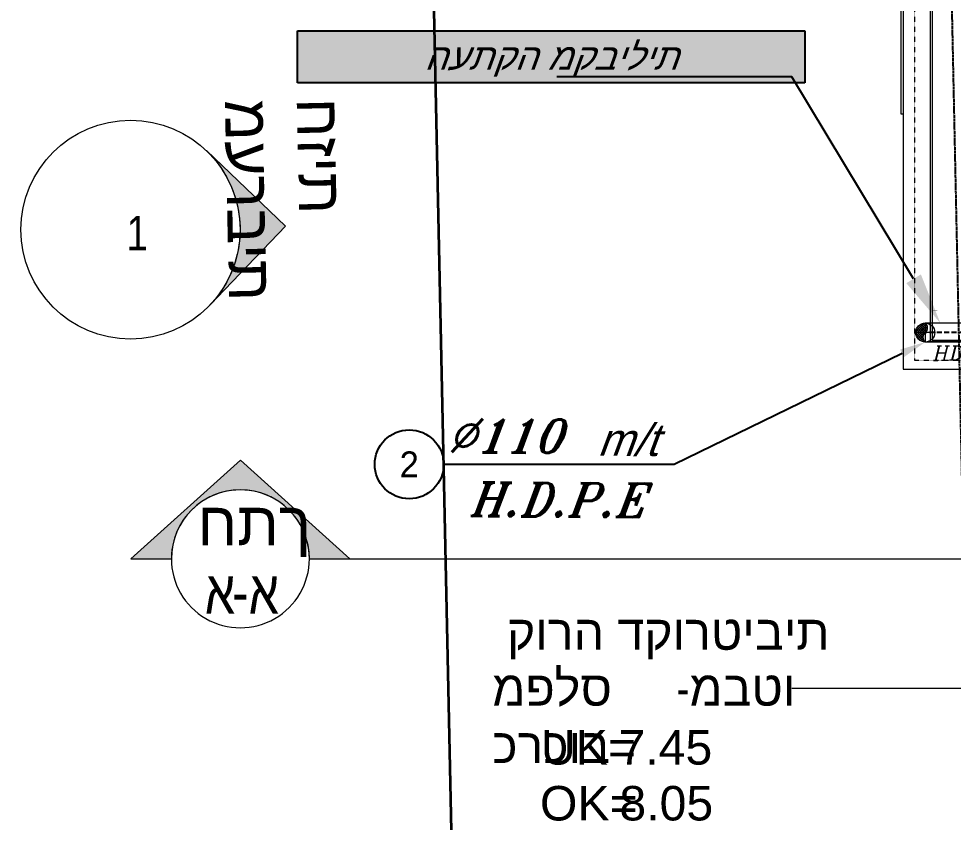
# Model space of a CAD drawing. Header units: centimetres. Extents: x 14435 to 32127, y -4289 to 2500.
# Drawn here: x 17756 to 18298, y -999 to -533 of the extents above; entities that cross this region are included whole.
import ezdxf
from ezdxf import colors
from ezdxf.entities.mleader import LeaderData, LeaderLine
from ezdxf.enums import TextEntityAlignment as Align
from ezdxf.math import Vec2, Vec3

# ---------------------------------------------------------------- set-up
doc = ezdxf.new("R2010")
doc.units = ezdxf.units.CM
doc.linetypes.add('Dash Tiny', pattern=[0.12, 0.06, -0.06])
doc.linetypes.add('Hidden', pattern=[0.7143750000000001, 0.4762500000000001, -0.238125])
for name, color, linetype in [('A', 251, 'Continuous'), ('biov 110', 252, 'Continuous'), ('biov center', 130, 'Hidden'), ('BIUV', 4, 'Continuous'), ('BLACK', 250, 'Continuous'), ('hot water', 1, 'Continuous'), ('num of plumbing', 250, 'Continuous')]:
    doc.layers.add(name, color=color, linetype=linetype)
for name, color, linetype, lineweight in [('A-DETL', 7, 'Continuous', 5), ('A-FLOR', 7, 'Continuous', 13), ('A-FLOR-HRAL', 7, 'Continuous', 5), ('A-GLAZ', 7, 'Continuous', 13), ('G-ANNO-TEXT', 7, 'Continuous', 5)]:
    doc.layers.add(name, color=color, linetype=linetype, lineweight=lineweight)
doc.layers.add('G-ANNO-SYMB', color=240, linetype='Continuous', lineweight=5, true_color=0xff2227)
doc.styles.add('Arial_1', font='arial.ttf', dxfattribs={"height": 99.98759429865731})
doc.styles.add('Arial_3', font='arial.ttf', dxfattribs={"height": 14.99999999999999})
doc.styles.add('italic1', font='italic.shx', dxfattribs={"height": 30})
doc.styles.add('MUR', font='MIRYL', dxfattribs={"oblique": 20})
doc.styles.add('RUM', font='ROMANT', dxfattribs={"oblique": 20})

# ---------------------------------------------------------------- blocks, each defined once
blk = doc.blocks.new('חלון חד כנפי - שירותים מרתף-907261-קומה א - Dependent 1')
at = {"layer": 'A-GLAZ'}
for p, q in [((-33.0000000000008, 12.8000000000002), (-33.0000000000008, 14.00000000010141)), ((-33.0000000000008, 14.00000000010141), (32.99999999999918, 14.00000000010141)), ((32.99999999999918, 14.00000000010141), (32.99999999999918, 12.8000000000002))]:
    blk.add_line(p, q, dxfattribs=at)
blk = doc.blocks.new('Railing - Railing-956124-קומה א - Dependent 1')
at = {"layer": 'A-FLOR-HRAL'}
for p, q in [((-565.4557823265847, -2200.242478850693), (-565.4557823265836, -1633.975640976254)), ((-564.4557823265836, -1634.975640976254), (-564.4557823265844, -2199.242478850693)), ((-564.4557823265844, -2199.242478850694), (-492.7920591681647, -2199.242478850694)), ((-492.7920591681647, -2200.242478850693), (-565.4557823265847, -2200.242478850693))]:
    blk.add_line(p, q, dxfattribs=at)
blk = doc.blocks.new('Section - ISH-SEC HEAD-234540-קומה א - Dependent 1')
at = {"layer": 'G-ANNO-SYMB'}
h = blk.add_hatch(color=7, dxfattribs=at)
edge = h.paths.add_edge_path(flags=0)
edge.add_line((0.0347066410884113, 2.6e-15), (-0.2000000000000011, 3.3e-15))
edge.add_arc((-0.6000000000000011, 4.6e-15), 0.3999999999999997, 5.916e-13, 180.0000000000002)
edge.add_line((-1.000000000000001, 3.3e-15), (-1.234706641088409, 2.6e-15))
edge.add_line((-1.234706641088409, 2.5e-15), (-0.5999999999999992, 0.5714924265787072))
edge.add_line((-0.5999999999999993, 0.5714924265787072), (0.0347066410884114, 2.6e-15))
at = {"layer": 'G-ANNO-SYMB', "color": 7}
for p, q in [((-0.5999999999999992, 0.5714924265787072), (-1.234706641088409, 2.5e-15)), ((0.0347066410884114, 2.6e-15), (-0.5999999999999993, 0.5714924265787072)), ((-1.234706641088409, 2.6e-15), (-1.000000000000001, 3.3e-15)), ((-0.2000000000000011, 3.3e-15), (0.0347066410884113, 2.6e-15))]:
    blk.add_line(p, q, dxfattribs=at)
for centre, radius, start, end in [((-0.6000000000000011, 4.6e-15), 0.4000000000000005, 359.9999999999996, 179.9999999999999), ((-0.6000000000000011, 4.6e-15), 0.3999999999999997, 5.916e-13, 180.0000000000002), ((-0.6000000000000013, 2.7e-15), 0.4000000000000002, 179.9999999999998, 1.527e-13)]:
    blk.add_arc(centre, radius, start, end, dxfattribs=at)
blk = doc.blocks.new('Elevation - שם מבט-109781-קומה א - Dependent 1')
at = {"layer": 'G-ANNO-SYMB', "color": 7}
blk.add_circle((0, 0), 0.6350000000000005, dxfattribs=at)
blk = doc.blocks.new('Elevation - שם מבט-109699-קומה א - Dependent 1')
at = {"layer": 'G-ANNO-SYMB'}
h = blk.add_hatch(color=7, dxfattribs=at)
edge = h.paths.add_edge_path(flags=0)
edge.add_line((-6.3e-15, 0.8980256121069118), (0.4490128060534541, 0.4490128060534495))
edge.add_arc((-7.8e-15, -1.04e-14), 0.6350000000000039, 45.00000000000022, 135.0000000000003)
edge.add_line((-0.4490128060534681, 0.4490128060534509), (-6.3e-15, 0.8980256121069118))
at = {"layer": 'G-ANNO-SYMB', "color": 7}
for p, q in [((-1.1e-15, 0.8980256121069096), (-0.4490128060534591, 0.4490128060534541)), ((-6.3e-15, 0.8980256121069118), (-0.4490128060534681, 0.4490128060534509)), ((0.4490128060534535, 0.4490128060534541), (-1e-15, 0.8980256121069095)), ((0.4490128060534541, 0.4490128060534495), (-6.3e-15, 0.8980256121069118))]:
    blk.add_line(p, q, dxfattribs=at)
blk.add_arc((-7.8e-15, -1.04e-14), 0.6350000000000039, 45.00000000000022, 135.0000000000003, dxfattribs=at)
blk = doc.blocks.new('alef')
at = {"layer": 'A-DETL', "color": 176, "lineweight": 35, "true_color": 0x000080}
blk.add_line((50748.00000006415, -12981.58304962704), (50700.31972184541, -10730.06882044347), dxfattribs=at)
at = {"layer": 'A-DETL', "color": 7, "linetype": 'Dash Tiny'}
for p, q in [((50997.71764101308, -11815.89513070557), (50997.71764101308, -11231.1610726161)), ((51079.37209378877, -11815.89513070557), (50997.71764101308, -11815.89513070557))]:
    blk.add_line(p, q, dxfattribs=at)
at = {"layer": 'A-DETL', "color": 1, "linetype": 'Hidden', "lineweight": 25, "true_color": 0xff0000}
blk.add_line((51011.37873339833, -11249.1110976817), (51042.07147049783, -12698.4552901681), dxfattribs=at)
at = {"layer": 'A-FLOR'}
for p, q in [((50990.91764101308, -11224.89423474167), (50990.91764101308, -11820.89513070557)), ((50990.91764101308, -11820.89513070557), (51079.3813641715, -11820.89513070557))]:
    blk.add_line(p, q, dxfattribs=at)
at = {"layer": 'G-ANNO-SYMB', "color": 7}
blk.add_line((50666.69206241415, -11931.00278605332), (52957.73366784742, -11931.00278605333), dxfattribs=at)
at = {"layer": 'G-ANNO-TEXT'}
for p, q in [((50926.37911294263, -12006.19022449083), (50926.29727623875, -12006.19022449083)), ((51064.46440953861, -12006.19022449083), (50926.37911294263, -12006.19022449083))]:
    blk.add_line(p, q, dxfattribs=at)
at = {"layer": 'A-FLOR-HRAL'}
blk.add_blockref('Railing - Railing-956124-קומה א - Dependent 1', (51572.17342333967, -9604.918593765411), dxfattribs=at)
at = {"layer": 'A-GLAZ', "rotation": 89.99999999999991}
blk.add_blockref('חלון חד כנפי - שירותים מרתף-907261-קומה א - Dependent 1', (51003.71764101308, -11640.01914483478), dxfattribs=at)
at = {"layer": 'G-ANNO-SYMB', "color": 7, "xscale": 99.99999999999994, "yscale": 99.99999999999994, "zscale": 99.99999999999994, "rotation": 1.213170407167548}
blk.add_blockref('Elevation - שם מבט-109781-קומה א - Dependent 1', (50543.03004604193, -11740.02825355228), dxfattribs=at)
at = {"layer": 'G-ANNO-SYMB', "color": 7, "extrusion": (0, 0, -1), "xscale": 99.99999999999991, "yscale": 99.99999999999991, "zscale": 99.99999999999991, "rotation": 88.7868295928325}
blk.add_blockref('Elevation - שם מבט-109699-קומה א - Dependent 1', (-50543.03004604193, -11740.02825355228), dxfattribs=at)
at = {"layer": 'G-ANNO-SYMB', "color": 7, "xscale": 99.99999999999991, "yscale": 99.99999999999991, "zscale": 99.99999999999991}
blk.add_blockref('Section - ISH-SEC HEAD-234540-קומה א - Dependent 1', (50666.69206241415, -11931.00278605332), dxfattribs=at)
at = {"layer": 'G-ANNO-SYMB', "color": 7, "insert": (50664.33992872115, -11663.3242390985), "char_height": 24.99999999999998, "width": 177.6539499999998, "attachment_point": 1, "rotation": 271.21317040716747, "style": 'Arial_1'}
blk.add_mtext('חזית מערבית', dxfattribs=at)
at = {"layer": 'G-ANNO-SYMB', "color": 7, "attachment_point": 1}
for s, insert, char_height, width, style in [('\\fArial|b0|i0|c177|p34|;\\W.8;1', (50540.70942769109, -11732.05852770278), 19.99999999999998, 15.39239999999998, 'Arial_3'), ('חתך', (50581.88990697548, -11898.17714042779), 24.99999999999998, 59.64554999999994, 'Arial_1'), ('\\fArial|b0|i0|c177|p34|;\\W.8;א', (50586.12324030882, -11937.86464042779), 24.99999999999998, 19.24049999999998, 'Arial_1'), ('\\fArial|b0|i0|c177|p34|;\\W.8;א', (50611.52324030881, -11937.86464042779), 24.99999999999998, 19.24049999999998, 'Arial_1'), ('\\fArial|b0|i0|c177|p34|;\\W.8;-', (50601.99824030882, -11937.86464042779), 24.99999999999998, 11.54429999999999, 'Arial_1')]:
    blk.add_mtext(s, dxfattribs=dict(at, insert=insert, char_height=char_height, width=width, style=style))
at = {"layer": 'G-ANNO-TEXT', "char_height": 20, "attachment_point": 1, "style": 'Arial_3'}
for s, insert, width in [('קורה דקורטיבית ', (50761.19727623876, -11963.7787661575), 179.5779999999999), ('מפלס כרכוב', (50752.73060957208, -11996.19022449083), 129.5527), ('מבטו  ', (50867.03060957209, -11996.19022449083), 69.26580000000001), ('\\fArial|b0|i0|c177|p34|;\\W.8;-', (50859.62227623875, -11996.19022449083), 8.978899999999987), ('UK=', (50780.88849747187, -12030.37387054094), 54.51475000000001), ('7.45', (50825.86766413854, -12030.37387054094), 53.87340000000001), ('OK=', (50780.35933080521, -12062.78532887427), 55.79744999999999), ('8.05', (50826.3968308052, -12062.78532887427), 53.87340000000001)]:
    blk.add_mtext(s, dxfattribs=dict(at, insert=insert, width=width))
blk = doc.blocks.new('*U766')
at = {"layer": 'biov 110', "color": 6, "lineweight": 5}
for p, q in [((8478.178792764433, 4006.239396851), (8564.841281910642, 4006.239396851)), ((8478.178792764433, 3995.239396851001), (8564.841281910643, 3995.239396851001))]:
    blk.add_line(p, q, dxfattribs=at)
at = {"layer": 'biov center', "color": 3, "ltscale": 6}
blk.add_lwpolyline([(8478.178792764433, 4000.739396851001), (8564.841281910642, 4000.739396851001)], dxfattribs=at)
blk = doc.blocks.new('A$C41AC0131')
at = {"layer": 'BIUV', "color": 5, "ltscale": 40}
blk.add_lwpolyline([(1.48914987221e-05, 11.33771083684405, 0, 16.31474431520326, 0), (57.01222824284922, 8.144625422311947, 0, 0, 0), (81.45624912588393, 6.993640679400414, 0, 0, 0)], format="xyseb", dxfattribs=at)
blk = doc.blocks.new('A$C38873827')
at = {"color": 7, "rotation": 87.25165573860627}
blk.add_blockref('A$C41AC0131', (13.51488641891046, -0.5436195913571285), dxfattribs=at)
blk = doc.blocks.new('_TagCircle - Metric')
at = {"color": 0, "linetype": 'ByBlock', "lineweight": -2, "transparency": 16777216}
blk.add_circle((0, 0), 4, dxfattribs=at)
at = {"color": 0, "transparency": 16777216}
blk.add_attdef('TAGNUMBER', text='', height=3, dxfattribs=at).set_placement((0, -1.5), align=Align.CENTER)

msp = doc.modelspace()

# ---------------------------------------------------------------- linework, layer by layer
at = {"layer": 'hot water', "color": 6, "lineweight": 15, "ltscale": 20}
msp.add_circle((18281.50997855225, -714.8069525387673), 5.5, dxfattribs=at)
at = {"layer": 'num of plumbing', "lineweight": 0}
for p, q in [((18276.0408862508, -714.2246902477181), (18280.92771626288, -709.3378602339781)), ((18279.82444908739, -709.5715929112466), (18281.50997855376, -711.2571223761896)), ((18280.93681383344, -709.336899320957), (18281.50997855376, -709.9100640413944)), ((18281.50997855225, -709.3069525396404), (18281.50997855225, -720.306952537865)), ((18281.50997855376, -710.1026562793832), (18281.92586455088, -709.6867702838917)), ((18287.00997855143, -714.8069525371957), (18276.00997855329, -714.8069525371957)), ((18276.06067056792, -715.5519642654526), (18276.80568229606, -714.8069525371957)), ((18276.08317026497, -713.9126641040039), (18276.97745869648, -714.806952533965)), ((18276.32319220983, -716.6365009614801), (18278.15274063255, -714.8069525403971)), ((18276.36926121976, -712.8516967240557), (18278.32451703296, -714.8069525371957)), ((18276.6104090037, -712.3081091583135), (18279.01113517176, -709.907382991847)), ((18276.74792262971, -717.5588288778508), (18279.49979896717, -714.8069525403971)), ((18276.80568229606, -714.8069525371957), (18281.50997855376, -710.1026562793832)), ((18276.81187918038, -711.9472563497965), (18279.6715753677, -714.8069525371957)), ((18276.97745869648, -714.806952533965), (18280.19288401284, -718.0223778533818)), ((18277.30348985865, -718.3503199822571), (18280.84685730365, -714.8069525371957)), ((18277.38298611519, -711.1713049482041), (18281.01863370406, -714.8069525371957)), ((18278.07235491219, -710.5136154088959), (18281.50997855376, -713.9512390489817)), ((18278.15274063255, -714.8069525403971), (18281.50997855225, -711.4497146205231)), ((18278.32451703296, -714.8069525371957), (18280.25864099468, -716.7410764972864)), ((18278.88149193769, -709.9756940965725), (18281.50997855225, -712.6041807109559)), ((18279.49979896717, -714.8069525403971), (18281.50997855225, -712.7967729553184)), ((18279.6715753677, -714.8069525371957), (18280.64782308381, -715.7832002533086)), ((18280.84685730365, -714.8069525371957), (18281.50997855376, -714.1438312901136)), ((18281.01863370406, -714.8069525371957), (18281.24554018084, -715.033859012341)), ((18281.50997855376, -709.9100640413944), (18282.73358050549, -711.1336659963836)), ((18281.50997855225, -711.4497146205231), (18282.48013739534, -710.4795557774905)), ((18281.50997855376, -711.2571223761896), (18282.82063788107, -712.5677817049273)), ((18281.50997855225, -712.7967729553184), (18282.81253116952, -711.4942203364462)), ((18281.50997855225, -712.6041807109559), (18282.50015999273, -713.5943621529568)), ((18281.50997855376, -714.1438312901136), (18282.7549221205, -712.8988877218053)), ((18281.50997855376, -713.9512390489817), (18281.95461286571, -714.3958733607851)), ((18276.02408653872, -715.20063871423), (18281.11629237364, -720.292844549067)), ((18276.45828234045, -716.9818928509321), (18279.33503823682, -719.8586487472475)), ((18277.97792366928, -719.0229445080458), (18280.25827554126, -716.7425926360138)), ((18278.77130999278, -719.5766165192599), (18280.21039868543, -718.1375278251198)), ((18279.69583712403, -719.999147724402), (18280.54686476198, -719.1481200863327)), ((18280.78330671591, -720.2587364706105), (18281.10415030086, -719.9378928854549))]:
    msp.add_line(p, q, dxfattribs=at)
msp.add_circle((18281.50997855225, -714.8069525371957), 5.499999999041587, dxfattribs=at)
for centre, start, end in [((18279.37985763945, -712.0569525367882), 307.7609844285959, 52.23901557140413), ((18283.64009946528, -717.5569525375449), 127.7609844285958, 232.2390155714041)]:
    msp.add_arc(centre, 3.478493223057076, start, end, dxfattribs=at)

# ---------------------------------------------------------------- block references
msp.add_blockref('alef', (-32722.20766239823, 11084.92891989214))
at = {"xscale": -1, "rotation": 359.8947060711889}
msp.add_blockref('*U766', (26838.98645609939, -4731.279414093998), dxfattribs=at)
at = {"layer": 'BIUV', "color": 7, "xscale": 0.4199999999999998, "yscale": 0.4199999999999998, "zscale": 0.4199999999999998, "rotation": 275.156823373101}
msp.add_blockref('A$C38873827', (18287.27049575289, -700.9267150660324, 17499.99999999999), dxfattribs=at)

# ---------------------------------------------------------------- texts
at = {"layer": 'A', "color": 1, "oblique": 20}
for s, height, style, p in [('%%C110', 19.43999999999999, 'RUM', (18037.49658984166, -774.7026151592617, -2879.571780414786)), ('m/t', 18.71999999999998, 'MUR', (18108.75664510053, -776.6356199408655, 17184.16490146052)), ('H.D.P.E', 19.43999999999999, 'RUM', (18067.28522035909, -811.8447782373296, 6.400000000139698))]:
    msp.add_text(s, height=height, rotation=359.6133434719946, dxfattribs=dict(at, style=style)).set_placement(p, align=Align.MIDDLE)
at = {"layer": 'BIUV', "color": 5, "style": 'italic1'}
msp.add_text('HDPE %%C110', height=8.399999999999997, rotation=0.3068382069022509, dxfattribs=at).set_placement((18286.21801041082, -730.9495725751221, 17499.99999999999))
at = {"layer": 'BLACK', "color": 1, "insert": (17925.14040070319, -547.3615010608918), "char_height": 15, "attachment_point": 1, "line_spacing_factor": 0.99999, "style": 'MUR', "bg_fill": 17, "box_fill_scale": 1.5, "bg_fill_color": 255, "bg_fill_transparency": 0}
msp.add_mtext_dynamic_manual_height_columns('\\A1;\\pxqc;{\\fArial|b0|i0|c177|p34;העתקה מקבילית}', width=279.0293589865178, gutter_width=252.0923096567594, heights=[0], dxfattribs=at)

# ---------------------------------------------------------------- leaders
at = {"layer": 'BLACK', "color": 1, "lineweight": 18}
ml = msp.add_multileader_mtext('Standard', dxfattribs=at)
ml.set_content('')
ml.set_leader_properties()
ml.build(insert=Vec2(0, 0))
ml.multileader.update_dxf_attribs({"text_right_attachment_type": 6, "dogleg_length": 0.36, "arrow_head_size": 30})
ctx = ml.context
ctx.base_point, ctx.char_height, ctx.arrow_head_size, ctx.landing_gap_size, ctx.plane_origin = Vec3(18068.0012873785, -566.5361258903577), 0.18, 30, 0.09, Vec3(18045.44663008851, -484.5612418712553)
ctx.right_attachment = 6
notes = []
notes.append((ctx, [(0, (1, 1, 0), (18204.16975968973, -566.5361258903577), (-1, 0), 136.168472311227, [(0, [(18290.24068703636, -709.3229843944536)], 0, [])])]))
ctx.mtext, ml.multileader.dxf.content_type = None, 0
at = {"layer": 'num of plumbing', "lineweight": 13}
ml = msp.add_multileader_block('Standard', dxfattribs=at)
ml.set_content('_TagCircle - Metric', color=256, scale=5)
ml.set_attribute('TAGNUMBER', '2', width=0)
ml.set_leader_properties()
ml.build(insert=Vec2(0, 0))
ml.multileader.update_dxf_attribs({"text_right_attachment_type": 6, "dogleg_length": 0.36, "arrow_head_size": 15, "scale": 5})
ctx = ml.context
ctx.base_point, ctx.scale, ctx.char_height, ctx.arrow_head_size, ctx.landing_gap_size, ctx.plane_origin = Vec3(17962.38364763086, -791.2705063725625), 5, 0.9000000000000001, 15, 0.4500000000000001, Vec3(17853.53132957661, -756.8981943339204)
ctx.right_attachment = 6
notes.append((ctx, [(0, (1, 1, 0), (18135.91037252348, -791.2705063725625), (-1, 0), 133.5267248926173, [(0, [(18281.50997855225, -720.3069583035048)], 0, [])])]))
ctx.block.insert = Vec3(17982.38364763081, -791.2705063725625)
for ctx, leaders in notes:
    for number, flags, end, landing, length, lines in leaders:
        leader = LeaderData()
        leader.index, (leader.has_last_leader_line, leader.has_dogleg_vector, leader.attachment_direction) = number, flags
        leader.last_leader_point, leader.dogleg_vector, leader.dogleg_length = Vec3(end), Vec3(landing), length
        for number, points, colour, breaks in lines:
            line = LeaderLine()
            line.index, line.vertices, line.color, line.breaks = number, Vec3.list(points), colors.encode_raw_color(colour), breaks
            leader.lines.append(line)
        ctx.leaders.append(leader)

doc.saveas('drawing.dxf')
